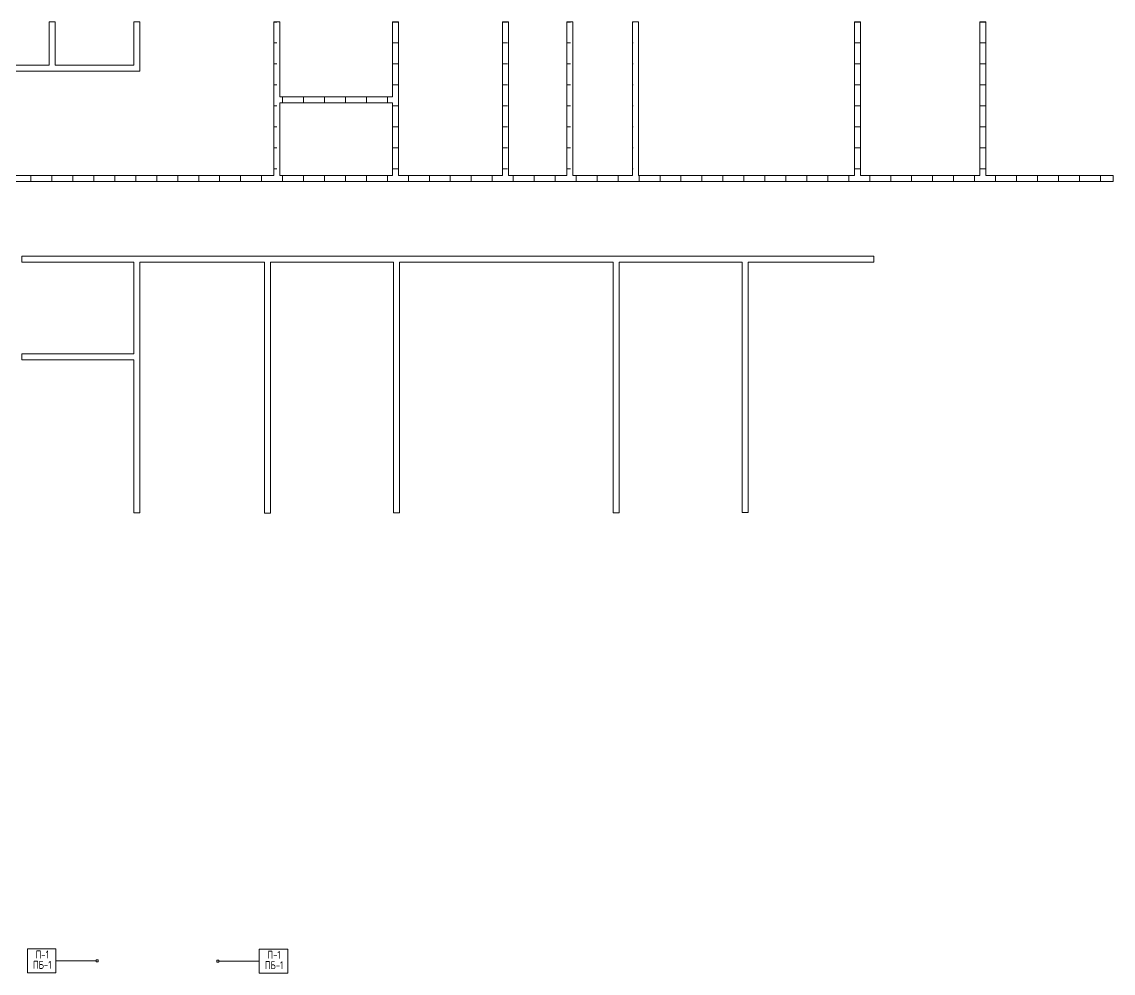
# Model space of a CAD drawing. Header units: millimetres. Extents: x -3689 to 3021565, y -698052 to -604547.
# Drawn here: x 2690919 to 2718183, y -628310 to -604547 of the extents above; entities that cross this region are included whole.
import ezdxf

# ---------------------------------------------------------------- set-up
doc = ezdxf.new("R2010")
doc.units = ezdxf.units.MM
doc.layers.add('_4-3_ маркировка на кладочных планах АР', color=7, linetype='Continuous')
doc.layers.add('Размеры-оси', color=7, linetype='Continuous', lineweight=9)
doc.styles.add('стиль1', font='isocpeur.ttf')

msp = doc.modelspace()

# ---------------------------------------------------------------- hatches: boundary and pattern name
at = {"layer": 'Размеры-оси', "ltscale": 75}
h = msp.add_hatch(dxfattribs=at)
h.set_pattern_fill('ANGLE', color=256, scale=75)
h.set_pattern_definition([(0, (0, 0), (0, 523.875), [381, -142.875]), (90, (0, 0), (-523.875, 3e-14), [381, -142.875])])
h.paths.add_polyline_path([(2718183.3941, -608387.1534), (2715003.3941, -608387.129), (2715003.3941, -604547.0487), (2714853.3941, -604547.0487), (2714853.3941, -608387.1278), (2711868.3941, -608387.1049), (2711868.3941, -604547.0487), (2711718.3941, -604547.0487), (2711718.3941, -608387.1038), (2706328.3941, -608387.0624), (2706328.3941, -604547.0613), (2706178.3941, -604547.0613), (2706178.3941, -608387.0613), (2704688.3941, -608387.0498), (2704688.3941, -604547.0487), (2704538.3941, -604547.0487), (2704538.3941, -608387.0487), (2703078.3941, -608387.0375), (2703078.3941, -604547.1534), (2702928.3941, -604547.1534), (2702928.3941, -608387.0363), (2700328.3941, -608387.0164), (2700328.3941, -604547.1534), (2700178.3941, -604547.1534), (2700178.3941, -606417.3816), (2697368.3827, -606417.3816), (2697368.3941, -604547.1534), (2697218.3941, -604547.1534), (2697218.3708, -608386.9925), (2687863.3941, -608386.9208), (2687863.3941, -608536.9208), (2718183.3941, -608537.1534)])
h.paths.add_polyline_path([(2700178.3941, -608387.0152), (2697368.3708, -608386.9937), (2697368.3818, -606567.3816), (2700178.3941, -606567.3816)], flags=16)

# ---------------------------------------------------------------- linework, layer by layer
at = {"layer": '_4-3_ маркировка на кладочных планах АР', "color": 94, "linetype": 'Continuous', "lineweight": 0}
for p, q in [((2691061.0199, -627702.1673), (2691770.3794, -627702.1673)), ((2691061.0199, -628302.1673), (2691061.0199, -627702.1673)), ((2691770.3794, -627702.1673), (2691770.3794, -628302.1673)), ((2696851.9472, -627709.5218), (2697561.3067, -627709.5218)), ((2696851.9472, -628309.5218), (2696851.9472, -627709.5218)), ((2697561.3067, -627709.5218), (2697561.3067, -628309.5218)), ((2692778.9388, -628002.1673), (2691770.3794, -628002.1673)), ((2692778.9388, -627977.1673), (2692828.9388, -627977.1673)), ((2692778.9388, -628027.1673), (2692778.9388, -627977.1673)), ((2692828.9388, -628027.1673), (2692778.9388, -628027.1673)), ((2692828.9388, -627977.1673), (2692828.9388, -628027.1673)), ((2695843.3878, -627984.5218), (2695793.3878, -627984.5218)), ((2695793.3878, -627984.5218), (2695793.3878, -628034.5218)), ((2695793.3878, -628034.5218), (2695843.3878, -628034.5218)), ((2695843.3878, -628034.5218), (2695843.3878, -627984.5218)), ((2695843.3878, -628009.5218), (2696851.9472, -628009.5218)), ((2691770.3794, -628302.1673), (2691061.0199, -628302.1673)), ((2697561.3067, -628309.5218), (2696851.9472, -628309.5218))]:
    msp.add_line(p, q, dxfattribs=at)
at = {"layer": 'Размеры-оси'}
for points in [[(2687863.3941, -608386.9208), (2697218.3708, -608386.9925), (2697218.3941, -604547.1534), (2697368.3941, -604547.1534), (2697368.3827, -606417.3816), (2700178.3941, -606417.3816), (2700178.3941, -604547.1534), (2700328.3941, -604547.1534), (2700328.3941, -608387.0164), (2702928.3941, -608387.0363), (2702928.3941, -604547.1534), (2703078.3941, -604547.1534), (2703078.3941, -608387.0375), (2704538.3941, -608387.0487), (2704538.3941, -604547.0487), (2704688.3941, -604547.0487), (2704688.3941, -608387.0498), (2706178.3941, -608387.0613), (2706178.3941, -604547.0613), (2706328.3941, -604547.0613), (2706328.3941, -608387.0624), (2711718.3941, -608387.1038), (2711718.3941, -604547.0487), (2711868.3941, -604547.0487), (2711868.3941, -608387.1049), (2714853.3941, -608387.1278), (2714853.3941, -604547.0487), (2715003.3941, -604547.0487), (2715003.3941, -608387.129), (2718183.3941, -608387.1534), (2718183.3941, -608537.1534), (2687863.3941, -608536.9208)], [(2697368.3708, -608386.9937), (2700178.3941, -608387.0152), (2700178.3941, -606567.3816), (2697368.3818, -606567.3816), (2697368.3708, -608386.9931)], [(2709068.3941, -610552.1534), (2712203.3941, -610552.1534), (2712203.3941, -610402.1534), (2690923.3941, -610402.1534), (2690923.3941, -610552.1534), (2693718.3941, -610552.1534), (2693718.3941, -612842.1534), (2690923.3941, -612842.1534), (2690923.3941, -612992.1534), (2693718.3941, -612992.1534), (2693718.3941, -616807.1534), (2693868.3941, -616807.1534), (2693868.3941, -610552.1534), (2696978.3941, -610552.1534), (2696978.3941, -616823.1534), (2697128.3941, -616823.1534), (2697128.3941, -610552.1534), (2700203.3941, -610552.1534), (2700203.3941, -616807.1534), (2700353.3941, -616807.1534), (2700353.3941, -610552.1534), (2705693.3941, -610552.1534), (2705693.3941, -616807.1534), (2705843.3941, -616807.1534), (2705843.3941, -610552.1534), (2708918.3941, -610552.1534)], [(2709068.3941, -610548.1534), (2709068.3941, -616803.1534), (2708918.3941, -616803.1534), (2708918.3941, -610548.1534)]]:
    msp.add_lwpolyline(points, dxfattribs=at)
msp.add_lwpolyline([(2692823.4511, -605776.9208), (2693868.3941, -605776.9208), (2693868.3941, -604547.1534), (2693718.3941, -604547.1534), (2693718.3941, -605626.9208), (2692823.4511, -605626.9208), (2691753.2234, -605626.9208), (2691753.2234, -604547.1534), (2691603.2234, -604547.1534), (2691603.2234, -605626.9208), (2690598.3941, -605626.9208), (2689693.2234, -605626.9208), (2689693.2234, -604547.1534), (2689543.2234, -604547.1534), (2689543.2234, -605776.9208), (2690598.3941, -605776.9208)], close=True, dxfattribs=at)

# ---------------------------------------------------------------- texts
at = {"layer": '_4-3_ маркировка на кладочных планах АР', "lineweight": 5, "char_height": 200, "attachment_point": 2, "style": 'стиль1'}
for s, insert in [('\\A1;\\pxqc,t0,20;{\\W0.8;П-1 \\H0.66x;\\S^  ;\\S^  ;}', (2691561.0199, -627744.0973)), ('\\A1;\\pxqc,t0,20;{\\W0.8;П-1 \\H0.66x;\\S^  ;\\S^  ;}', (2697351.9472, -627751.4518)), ('\\A1;\\pxqc,t0,20;{\\W0.8;ПБ-1 \\H0.66x;\\S^  ;\\S^  ;}', (2691561.0199, -628002.1673)), ('\\A1;\\pxqc,t0,20;{\\W0.8;ПБ-1 \\H0.66x;\\S^  ;\\S^  ;}', (2697351.9472, -628009.5218))]:
    msp.add_mtext(s, dxfattribs=dict(at, insert=insert))

doc.saveas('drawing.dxf')
